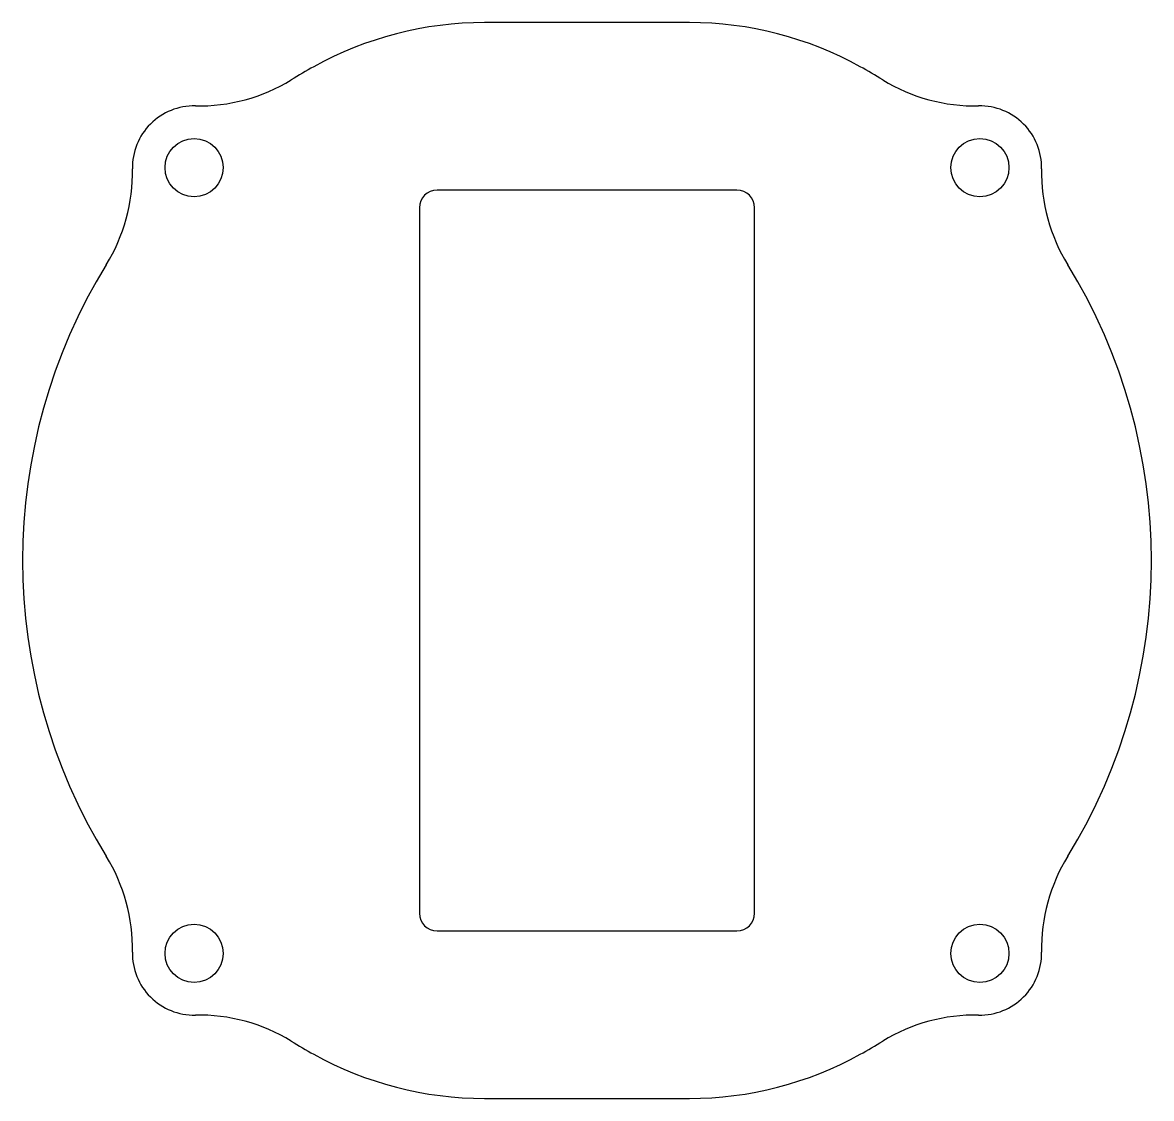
# Model space of a CAD drawing. Extents: x -32 to 32, y -30.5 to 30.5.
import ezdxf

# ---------------------------------------------------------------- set-up
doc = ezdxf.new("R2010")
doc.units = 0
doc.layers.get('0').update_dxf_attribs({"linetype": 'CONTINUOUS'})

msp = doc.modelspace()

# ---------------------------------------------------------------- linework, layer by layer
at = {"color": 7, "linetype": 'CONTINUOUS'}
for p, q in [((5.809, 30.5), (-5.809, 30.5)), ((8.5, 21), (-8.5, 21)), ((-9.5, 20), (-9.5, -20)), ((9.5, -20), (9.5, 20)), ((-8.5, -21), (8.5, -21)), ((-5.809, -30.5), (5.809, -30.5))]:
    msp.add_line(p, q, dxfattribs=at)
for centre in [(-22.274, 22.274), (22.274, 22.274), (-22.274, -22.274), (22.274, -22.274)]:
    msp.add_circle(centre, 1.65, dxfattribs=at)
for centre, radius, start, end in [((-5.809, 10.5), 20, 90, 118.95502), ((5.809, 10.5), 20, 61.04498, 90), ((0, 0), 32, 118.95502, 121.60327), ((0, 0), 32, 58.39673, 61.04498), ((-22.009, 35.771), 10, 268.87773, 301.60327), ((22.009, 35.771), 10, 238.39673, 271.12227), ((-22.274, 22.274), 3.5, 88.87773, 181.12227), ((22.274, 22.274), 3.5, 358.87773, 91.12227), ((-35.771, 22.009), 10, 328.39673, 1.12227), ((35.771, 22.009), 10, 178.87773, 211.60327), ((-8.5, 20), 1, 90, 180), ((8.5, 20), 1, 0, 90), ((0, 0), 32, 148.39673, 211.60327), ((0, 0), 32, 328.39673, 31.60327), ((-35.771, -22.009), 10, 358.87773, 31.60327), ((35.771, -22.009), 10, 148.39673, 181.12227), ((-8.5, -20), 1, 180, 270), ((8.5, -20), 1, 270, 0), ((-22.274, -22.274), 3.5, 178.87773, 271.12227), ((22.274, -22.274), 3.5, 268.87773, 1.12227), ((-22.009, -35.771), 10, 58.39673, 91.12227), ((22.009, -35.771), 10, 88.87773, 121.60327), ((0, 0), 32, 238.39673, 241.04498), ((0, 0), 32, 298.95502, 301.60327), ((-5.809, -10.5), 20, 241.04498, 270), ((5.809, -10.5), 20, 270, 298.95502)]:
    msp.add_arc(centre, radius, start, end, dxfattribs=at)

doc.saveas('drawing.dxf')
